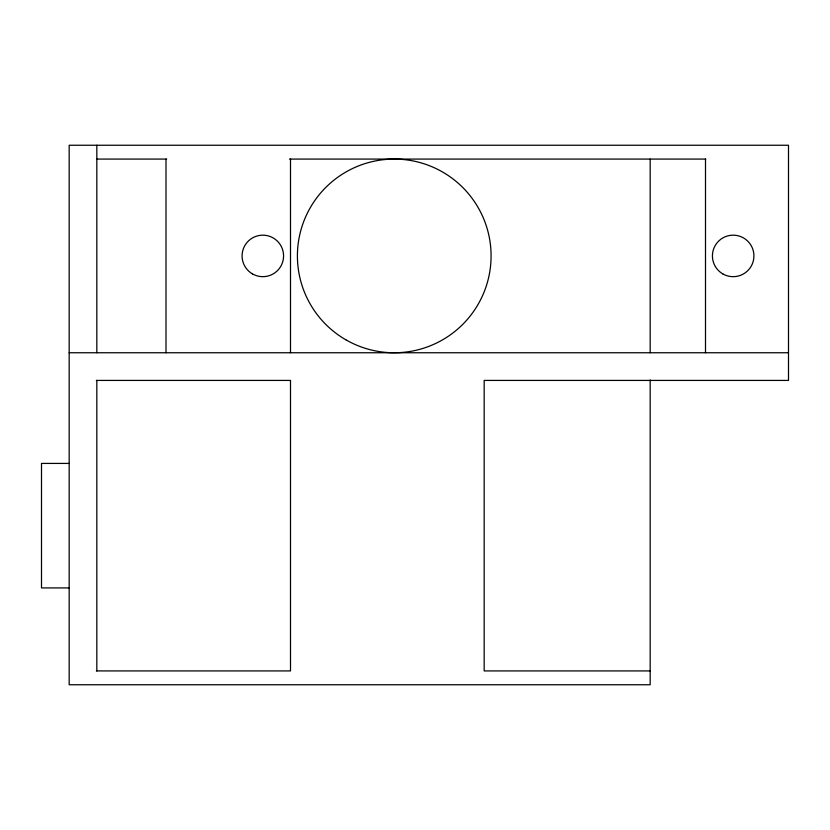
<?xml version="1.0" encoding="UTF-8"?>
<svg xmlns="http://www.w3.org/2000/svg" width="830" height="830" viewBox="0 0 830 830"><rect width="100%" height="100%" fill="white"/><g stroke="black" fill="none" stroke-linecap="round" stroke-linejoin="round"><path stroke-width="1.25" d="M96.83 159.08L166.664 159.08M289.504 159.08L705.759 159.08M69.17 352.75L788.5 352.75M96.353 380.42L290.5 380.42L290.5 670.92L96.353 670.92M69.17 463.42L41.5 463.42L41.5 587.92L69.17 587.92M650.17 670.92L484.17 670.92L484.17 380.42L788.5 380.42L788.5 145.25L69.17 145.25L69.17 684.75L650.17 684.75L650.17 379.984M705.5 159.08L705.5 352.75M650.17 159.08L650.17 352.75M290.5 159.08L290.5 352.75M166 159.08L166 352.75M96.83 145.25L96.83 352.75M96.83 380.42L96.83 670.92M722.795 273.89A20.75 20.75 0 0 0 753.92 255.92A20.75 20.75 0 0 0 722.795 237.951A20.75 20.75 0 0 0 722.795 273.89M252.455 273.89A20.75 20.75 0 0 0 283.58 255.92A20.75 20.75 0 0 0 252.455 237.951A20.75 20.75 0 0 0 252.455 273.89M345.83 339.781A96.83 96.83 0 0 0 491.08 255.92A96.83 96.83 0 0 0 345.83 172.059A96.83 96.83 0 0 0 345.83 339.781"/></g></svg>
